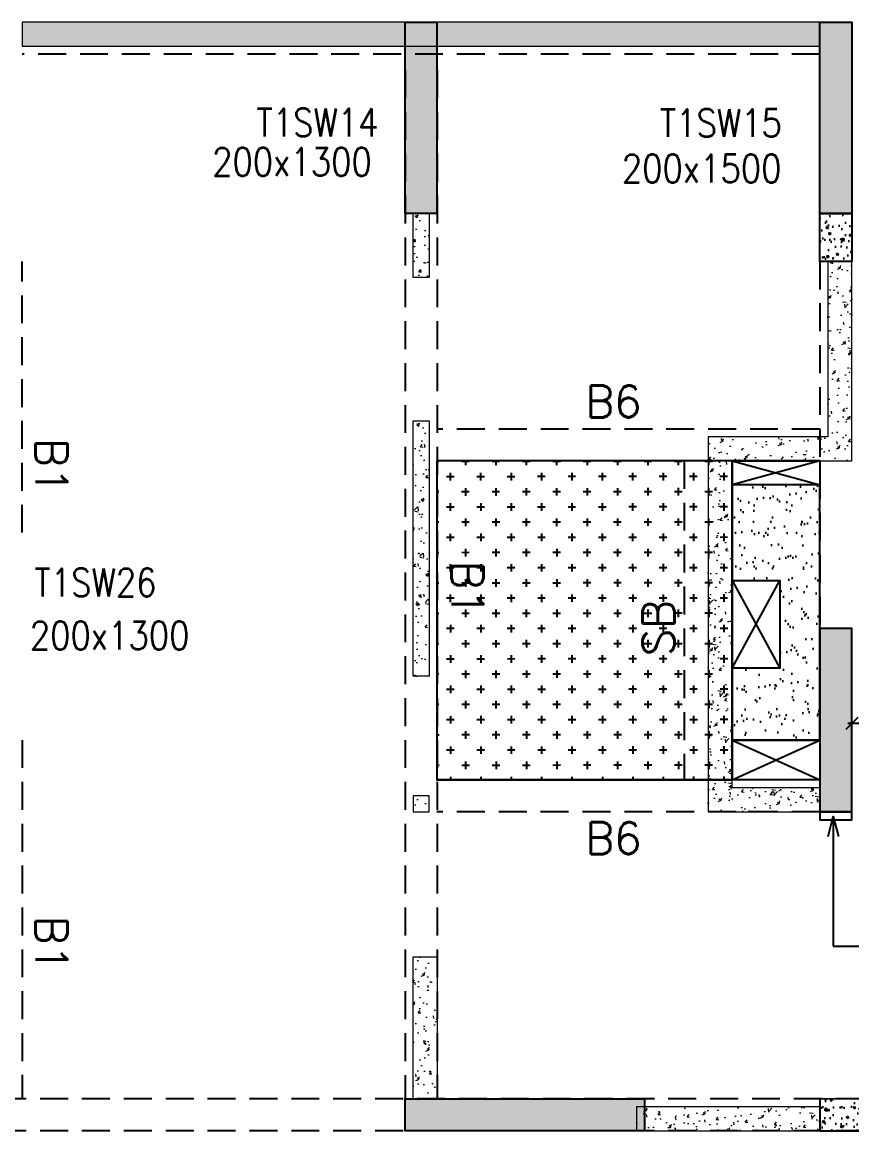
# Model space of a CAD drawing. Header units: millimetres. Extents: x 1078357 to 2594950, y -4969473 to -4636555.
# Drawn here: x 1960826 to 1966026, y -4660154 to -4653204 of the extents above; entities that cross this region are included whole.
import ezdxf

# ---------------------------------------------------------------- set-up
doc = ezdxf.new("R2010")
doc.units = ezdxf.units.MM
doc.header["$PDMODE"] = 35
doc.linetypes.add('CONTINOUS', pattern=[0])
doc.linetypes.add('HIDDEN', pattern=[0.375, 0.25, -0.125])
doc.layers.get('0').update_dxf_attribs({"lineweight": 0})
doc.layers.get('Defpoints').update_dxf_attribs({"lineweight": 0})
for name, color, linetype, lineweight in [('A-_ANOTDIMA_D-', 6, 'Continuous', 13), ('COL. NO.', 30, 'Continuous', 25), ('COL. SIZE', 7, 'Continuous', 25), ('DIM', 9, 'Continuous', 25), ('HATCH', 8, 'Continuous', 30), ('RCC UPSTAND', 43, 'Continuous', 30), ('S-NON STR RCC WALL', 8, 'Continuous', 0)]:
    doc.layers.add(name, color=color, linetype=linetype, lineweight=lineweight)
for name, color, linetype in [('B-200x325', 201, 'HIDDEN'), ('B-200x650', 241, 'HIDDEN'), ('B-300xSLAB THK.', 151, 'Continuous'), ('BK1-200x650', 241, 'HIDDEN'), ('DROP SLAB', 8, 'Continuous'), ('NON STR. RCC WALL', 6, 'Continuous'), ('S-COLUMN_SHEAR WALL', 1, 'Continuous'), ('SLAB FOLD', 8, 'Continuous')]:
    doc.layers.add(name, color=color, linetype=linetype)
doc.styles.add('Roman', font='romans')
doc.styles.add('ROMANS', font='romans.shx', dxfattribs={"width": 0.85})
doc.dimstyles.new('HARESH', dxfattribs={"dimtxt": 150, "dimasz": 75, "dimexe": 0, "dimexo": 0, "dimgap": 25, "dimtad": 1, "dimdec": 0, "dimdsep": 46, "dimtxsty": 'Roman', "dimblk": 'OBLIQUE', "dimcen": 225, "dimdle": 25, "dimclrd": 2, "dimclre": 2, "dimclrt": 7, "dimadec": 8, "dimazin": 1, "dimtfac": 1, "dimtdec": 0, "dimtmove": 0, "dimatfit": 0, "dimfxl": 1, "dimlwd": -1, "dimlwe": -1, "dimarcsym": 0})

# ---------------------------------------------------------------- blocks, each defined once
blk = doc.blocks.new('_Oblique')
at = {"color": 0, "linetype": 'ByBlock', "lineweight": -2}
blk.add_line((-0.5, -0.5), (0.5, 0.5), dxfattribs=at)
blk = doc.blocks.new('*D1509')
at = {"layer": 'Defpoints', "color": 0, "ltscale": 700, "transparency": 16777216}
for p in [(1966026.2, -4657601.2), (1966026.2, -4658003.3, 0), (1966700.9, -4658003.3, 0)]:
    blk.add_point(p, dxfattribs=at)
at = {"layer": 'DIM', "color": 2, "ltscale": 700, "transparency": 16777216}
for p, q in [((1966725.9, -4657601.2), (1966001.2, -4657601.2)), ((1966026.2, -4658003.3), (1966026.2, -4657601.2)), ((1966700.9, -4658003.3), (1966700.9, -4657601.2))]:
    blk.add_line(p, q, dxfattribs=at)
at = {"layer": 'DIM', "color": 2, "ltscale": 700, "transparency": 16777216, "xscale": 75, "yscale": 75, "zscale": 75, "rotation": 180}
blk.add_blockref('_Oblique', (1966026.2, -4657601.2), dxfattribs=at)
at = {"layer": 'DIM', "color": 2, "ltscale": 700, "transparency": 16777216, "xscale": 75, "yscale": 75, "zscale": 75}
blk.add_blockref('_Oblique', (1966700.9, -4657601.2), dxfattribs=at)
at = {"layer": 'DIM', "color": 7, "ltscale": 700, "transparency": 16777216, "insert": (1966363.5, -4657526.2), "char_height": 150, "attachment_point": 5, "style": 'Roman'}
blk.add_mtext('{\\H0.666667x;200x650}', dxfattribs=at)
blk = doc.blocks.new('G$CD63B60BD')
at = {"layer": 'COL. NO.', "linetype": 'Continuous', "style": 'ROMANS', "width": 0.85}
for s, p in [('T1SW14', (32968.3, 15184.3, -270.4)), ('T1SW15', (35497, 15180.5, -320.4)), ('T1SW26', (31576.7, 12300.6, -320.4))]:
    blk.add_text(s, height=175, dxfattribs=at).set_placement(p)
at = {"layer": 'COL. SIZE', "linetype": 'Continuous', "style": 'ROMANS', "width": 0.85}
for s, p in [('200x1300', (32690.7, 14936.9, -320.4)), ('200x1500', (35258.5, 14894.5, -320.4)), ('200x1300', (31547.7, 11967.5, -320.4))]:
    blk.add_text(s, height=175, dxfattribs=at).set_placement(p)

msp = doc.modelspace()

# ---------------------------------------------------------------- hatches: boundary and pattern name
at = {"layer": 'DROP SLAB'}
h = msp.add_hatch(dxfattribs=at)
h.set_pattern_fill('CROSS', color=8, scale=15, angle=0.03079)
h.set_pattern_definition([(180.03079016, (-1335090.53, 9384502.61), (-95.1987999, -95.3011726), [47.625, -142.875]), (270.03079016, (-1335114.35, 9384526.41), (95.3011726, -95.1987999), [47.625, -142.875])])
h.paths.add_polyline_path([(1965276.1, -4655954), (1963426.2, -4655954.2), (1963426.2, -4657954.1), (1965276.1, -4657953.9)])
at = {"layer": 'HATCH'}
h = msp.add_hatch(dxfattribs=at)
h.set_pattern_fill('AR-SAND', color=8, scale=3, angle=179.97015)
h.set_pattern_definition([(37.47015413, (-4163431.5, 23386424.01), (-4.72361136, 146.8264517), [0, -115.824, 0, -129.54, 0, -123.825]), (7.4701541, (-4163431.5, 23386424.01), (134.9689868, 214.9772528), [0, -62.484, 0, -104.394, 0, -40.005]), (327.47015413, (-4163525.22, 23386424.06), (237.29790347, 0.3075449), [0, -38.1, 0, -137.16, 0, -179.07]), (317.4701541, (-4163525.22, 23386424.06), (229.1017424, 66.759465), [0, -19.05, 0, -89.916, 0, -102.87])])
h.paths.add_polyline_path([(1965825.5, -4656103.7), (1965275.5, -4656103.7), (1965275.5, -4656703.8), (1965575.4, -4656703.8), (1965575.4, -4657253.7), (1965275.5, -4657253.7), (1965275.5, -4657703.7), (1965825.4, -4657703.7)])
at = {"layer": 'RCC UPSTAND'}
h = msp.add_hatch(dxfattribs=at)
h.set_pattern_fill('AR-CONC', color=8, scale=20, angle=90)
h.set_pattern_definition([(140, (-1242173.9, -7193148.25), (12.550427, 143.4520365), [15, -165]), (85, (-1242173.9, -7193148.25), (-150.438427, -27.7502667), [12, -132]), (190.4514445, (-1242172.85, -7193136.3), (-137.887998, 115.7017693), [12.7480384, -140.2284224]), (136.1842, (-1242213.9, -7193148.25), (33.103856, 213.448266), [22.5, -247.5]), (186.6356355, (-1242211.14, -7193130.47), (-194.82372, 186.932389), [19.122068, -210.342752]), (81.184164, (-1242213.9, -7193148.25), (-194.82372, 186.932389), [18, -198]), (111, (-1242203.9, -7193128.25), (80.523778, 119.3814104), [15, -165]), (56, (-1242203.9, -7193128.25), (-145.030009, 48.6630664), [12, -132]), (161.4514447, (-1242197.19, -7193118.3), (-64.5062306, 168.0444753), [12.748038, -140.2284224]), (127.5, (-1242173.9, -7193148.253), (-66.57877077, 2.43197106), [0, -130.4, 0, -134, 0, -132.5]), (97.5, (-1242173.9, -7193148.25), (-78.8823424, 52.6139075), [0, -76.4, 0, -127.4, 0, -50.5]), (57.5, (-1242173.9, -7193192.853), (4.51097435, 106.7644872), [0, -50, 0, -156, 0, -207]), (47.5, (-1242173.9, -7193212.85), (-20.0209965, 116.6372339), [0, -65, 0, -103.6, 0, -147])])
h.paths.add_polyline_path([(1966026.1, -4654403.7), (1966026.1, -4654703.7), (1965826.2, -4654703.7), (1965826.2, -4654403.7)])
h = msp.add_hatch(dxfattribs=at)
h.set_pattern_fill('AR-CONC', color=8, scale=20, angle=270)
h.set_pattern_definition([(320, (5177747.08, -2123311.15), (-12.550427, -143.4520365), [15, -165]), (265, (5177747.08, -2123311.15), (150.438427, 27.7502667), [12, -132]), (10.4514445, (5177746.03, -2123323.11), (137.887998, -115.7017693), [12.7480384, -140.2284224]), (316.1842, (5177787.08, -2123311.15), (-33.103856, -213.448266), [22.5, -247.5]), (6.6356355, (5177784.32, -2123328.94), (194.82372, -186.932389), [19.122068, -210.342752]), (261.184164, (5177787.08, -2123311.15), (194.82372, -186.932389), [18, -198]), (291, (5177777.08, -2123331.15), (-80.523778, -119.3814104), [15, -165]), (236, (5177777.08, -2123331.15), (145.030009, -48.6630664), [12, -132]), (341.4514447, (5177770.37, -2123341.1), (64.5062306, -168.0444753), [12.748038, -140.2284224]), (307.5, (5177747.08, -2123311.153), (66.57877077, -2.43197106), [0, -130.4, 0, -134, 0, -132.5]), (277.5, (5177747.08, -2123311.15), (78.8823424, -52.6139075), [0, -76.4, 0, -127.4, 0, -50.5]), (237.5, (5177747.08, -2123266.553), (-4.51097435, -106.7644872), [0, -50, 0, -156, 0, -207]), (227.5, (5177747.08, -2123246.55), (20.0209965, -116.6372339), [0, -65, 0, -103.6, 0, -147])])
h.paths.add_polyline_path([(1967151.2, -4659954.3), (1965826.2, -4659954.1), (1965826.2, -4660153.5), (1967151.2, -4660153.8)])
at = {"layer": 'S-COLUMN_SHEAR WALL', "lineweight": 25}
h = msp.add_hatch(color=1, dxfattribs=at)
h.dxf.hatch_style = 1
h.paths.add_polyline_path([(1963226.2, -4654403.9), (1963426.2, -4654403.9), (1963426.2, -4653203.8), (1963226.2, -4653203.8)])
at = {"layer": 'S-COLUMN_SHEAR WALL', "lineweight": 25, "extrusion": (-1.00316e-06, 2.11765e-11, 1)}
h = msp.add_hatch(color=1, dxfattribs=at)
h.dxf.hatch_style = 1
h.paths.add_polyline_path([(1965826.2, -4653203.8), (1966026.2, -4653203.8), (1966026.2, -4654403.8), (1965826.2, -4654403.8)])
h = msp.add_hatch(color=1, dxfattribs=at)
h.dxf.hatch_style = 1
h.paths.add_polyline_path([(1965826.2, -4658153.8), (1966026.2, -4658153.8), (1966026.2, -4657003.8), (1965826.2, -4657003.8)])
at = {"layer": 'S-COLUMN_SHEAR WALL', "lineweight": 25}
h = msp.add_hatch(color=1, dxfattribs=at)
h.dxf.hatch_style = 1
h.paths.add_polyline_path([(1963226.2, -4659953.8), (1964726.2, -4659953.8), (1964726.2, -4660153.8), (1963226.2, -4660153.8)])
at = {"layer": 'S-NON STR RCC WALL'}
h = msp.add_hatch(dxfattribs=at)
h.set_pattern_fill('AR-CONC', color=256)
h.set_pattern_definition([(50, (-5507294, 27894427.33), (182.184669, -15.93908554), [19.05, -209.55]), (355, (-5507294, 27894427.33), (-35.2434214, 191.0568452), [15.24, -167.6405842]), (100.4514447, (-5507278.81, 27894426), (146.9412471, 175.1177519), [16.1900088, -178.0902446]), (46.1842, (-5507294, 27894478.13), (271.0790409, -42.042328), [28.575, -314.325]), (96.6355576, (-5507271.4, 27894474.62), (237.404134, 247.4261246), [24.2850231, -267.1356082]), (351.1841512, (-5507294, 27894478.13), (237.404134, 247.4261246), [22.859967, -251.459732]), (21, (-5507268.6, 27894465.43), (151.6143913, -102.2651982), [19.05, -209.55]), (326, (-5507268.6, 27894465.43), (61.8020283, 184.1879661), [15.24, -167.64]), (71.451445, (-5507255.96, 27894456.9), (213.4164193, 81.9227689), [16.1900088, -178.0899376]), (37.5, (-5507293.994, 27894427.326), (3.08860325, 84.55503887), [0, -165.608, 0, -170.18, 0, -168.275]), (7.5, (-5507293.99, 27894427.33), (66.8196625, 100.18057482), [0, -97.028, 0, -161.798, 0, -64.135]), (327.5, (-5507350.636, 27894427.326), (135.59059517, -5.72874399), [0, -63.5, 0, -198.12, 0, -262.89]), (317.5, (-5507376.04, 27894427.33), (148.1291814, 25.42649103), [0, -82.55, 0, -131.572, 0, -186.69])])
h.paths.add_polyline_path([(1965823.5, -4653203.8), (1960826.4, -4653203.8), (1960826.4, -4653353.8), (1965823.5, -4653353.8)])
h = msp.add_hatch(dxfattribs=at)
h.set_pattern_fill('AR-CONC', color=256, angle=180)
h.set_pattern_definition([(50, (1963339.46, -4793872.02), (182.18467, -15.93909), [19.05, -209.55]), (355, (1963339.46, -4793872.02), (-35.24342, 191.05685), [15.24, -167.64058]), (100.45144, (1963354.64, -4793873.35), (146.94125, 175.11775), [16.19, -178.09024]), (46.1842, (1963339.46, -4793821.22), (271.07904, -42.04233), [28.575, -314.325]), (96.63556, (1963362.05, -4793824.72), (237.40413, 247.4261), [24.285, -267.1356]), (351.18415, (1963339.46, -4793821.22), (237.40413, 247.4261), [22.85997, -251.45973]), (21, (1963364.86, -4793833.92), (151.61439, -102.2652), [19.05, -209.55]), (326, (1963364.86, -4793833.92), (61.80203, 184.18797), [15.24, -167.64]), (71.45144, (1963377.5, -4793842.44), (213.41642, 81.92277), [16.19, -178.08994]), (37.5, (1963339.46, -4793872.02), (3.088603, 84.55504), [0, -165.608, 0, -170.18, 0, -168.275]), (7.5, (1963339.46, -4793872.02), (66.81966, 100.180575), [0, -97.028, 0, -161.798, 0, -64.135]), (327.5, (1963282.816, -4793872.02), (135.590595, -5.728744), [0, -63.5, 0, -198.12, 0, -262.89]), (317.5, (1963257.42, -4793872.02), (148.12918, 25.42649), [0, -82.55, 0, -131.572, 0, -186.69])])
h.paths.add_polyline_path([(1963276.4, -4654403.8), (1963376.4, -4654403.8), (1963376.4, -4654803.8), (1963276.4, -4654803.8)])
h = msp.add_hatch(dxfattribs=at)
h.set_pattern_fill('AR-CONC', color=256)
h.set_pattern_definition([(50, (-4410069.28, 23210408.14), (182.184669, -15.9390855), [19.05, -209.55]), (355, (-4410069.28, 23210408.14), (-35.2434214, 191.0568452), [15.24, -167.6405842]), (100.4514447, (-4410054.1, 23210406.81), (146.9412471, 175.1177519), [16.1900088, -178.0902446]), (46.1842, (-4410069.28, 23210458.94), (271.0790409, -42.042328), [28.575, -314.325]), (96.6355576, (-4410046.7, 23210455.44), (237.404134, 247.4261246), [24.2850231, -267.1356082]), (351.1841512, (-4410069.28, 23210458.94), (237.404134, 247.4261246), [22.859967, -251.459732]), (21, (-4410043.88, 23210446.24), (151.6143913, -102.2651982), [19.05, -209.55]), (326, (-4410043.88, 23210446.24), (61.8020283, 184.1879661), [15.24, -167.64]), (71.451445, (-4410031.24, 23210437.72), (213.4164193, 81.9227689), [16.1900088, -178.0899376]), (37.5, (-4410069.28, 23210408.14), (3.08860325, 84.55503887), [0, -165.608, 0, -170.18, 0, -168.275]), (7.5, (-4410069.28, 23210408.14), (66.8196625, 100.18057482), [0, -97.028, 0, -161.798, 0, -64.135]), (327.5, (-4410125.92, 23210408.14), (135.59059517, -5.728744), [0, -63.5, 0, -198.12, 0, -262.89]), (317.5, (-4410151.32, 23210408.14), (148.1291814, 25.42649103), [0, -82.55, 0, -131.572, 0, -186.69])])
h.paths.add_polyline_path([(1965126.4, -4655803.8), (1965126.4, -4658153.8), (1965826.4, -4658153.8), (1965826.4, -4658003.8), (1965276.4, -4658003.8), (1965276.4, -4655953.8), (1966026.4, -4655953.8), (1966026.4, -4654703.8), (1965876.4, -4654703.8), (1965876.4, -4655803.8)])
h = msp.add_hatch(dxfattribs=at)
h.set_pattern_fill('AR-CONC', color=256, angle=180)
h.set_pattern_definition([(50, (3060564.17, -9477891.21), (182.184669, -15.9390855), [19.05, -209.55]), (355, (3060564.17, -9477891.2), (-35.2434214, 191.056845), [15.24, -167.640584]), (100.4514447, (3060579.36, -9477892.54), (146.941247, 175.117752), [16.190009, -178.0902446]), (46.1842, (3060564.17, -9477840.4), (271.079041, -42.042328), [28.575, -314.325]), (96.6355576, (3060586.76, -9477843.9), (237.404134, 247.426125), [24.285023, -267.135608]), (351.184151, (3060564.17, -9477840.4), (237.404134, 247.426125), [22.859967, -251.459732]), (21, (3060589.57, -9477853.11), (151.6143913, -102.265198), [19.05, -209.55]), (326, (3060589.57, -9477853.1), (61.802028, 184.187966), [15.24, -167.64]), (71.451445, (3060602.2, -9477861.63), (213.416419, 81.922769), [16.190009, -178.0899376]), (37.5, (3060564.173, -9477891.21), (3.08860325, 84.5550389), [0, -165.608, 0, -170.18, 0, -168.275]), (7.5, (3060564.17, -9477891.21), (66.8196625, 100.1805748), [0, -97.028, 0, -161.798, 0, -64.135]), (327.5, (3060507.53, -9477891.21), (135.5905952, -5.728744), [0, -63.5, 0, -198.12, 0, -262.89]), (317.5, (3060482.13, -9477891.21), (148.1291814, 25.426491), [0, -82.55, 0, -131.572, 0, -186.69])])
h.paths.add_polyline_path([(1963276.4, -4655703.8), (1963376.4, -4655703.8), (1963376.4, -4657303.8), (1963276.4, -4657303.8)])
h = msp.add_hatch(dxfattribs=at)
h.set_pattern_fill('AR-CONC', color=256, angle=180)
h.set_pattern_definition([(50, (3060550.96, -9479255.87), (182.184669, -15.9390855), [19.05, -209.55]), (355, (3060550.96, -9479255.87), (-35.2434214, 191.056845), [15.24, -167.640584]), (100.4514447, (3060566.14, -9479257.2), (146.941247, 175.117752), [16.190009, -178.0902446]), (46.1842, (3060550.96, -9479205.07), (271.079041, -42.042328), [28.575, -314.325]), (96.6355576, (3060573.55, -9479208.58), (237.404134, 247.426125), [24.285023, -267.135608]), (351.184151, (3060550.96, -9479205.07), (237.404134, 247.426125), [22.859967, -251.459732]), (21, (3060576.36, -9479217.77), (151.6143913, -102.265198), [19.05, -209.55]), (326, (3060576.36, -9479217.77), (61.802028, 184.187966), [15.24, -167.64]), (71.451445, (3060589, -9479226.3), (213.416419, 81.922769), [16.190009, -178.0899376]), (37.5, (3060550.96, -9479255.87), (3.08860325, 84.5550389), [0, -165.608, 0, -170.18, 0, -168.275]), (7.5, (3060550.96, -9479255.87), (66.8196625, 100.1805748), [0, -97.028, 0, -161.798, 0, -64.135]), (327.5, (3060494.32, -9479255.87), (135.5905952, -5.728744), [0, -63.5, 0, -198.12, 0, -262.89]), (317.5, (3060468.92, -9479255.87), (148.1291814, 25.426491), [0, -82.55, 0, -131.572, 0, -186.69])])
h.paths.add_polyline_path([(1963276.4, -4658153.8), (1963376.4, -4658153.8), (1963376.4, -4658053.8), (1963276.4, -4658053.8)])
h = msp.add_hatch(dxfattribs=at)
h.set_pattern_fill('AR-CONC', color=256, angle=180)
h.set_pattern_definition([(50, (-5488258.74, 27894427.32), (182.184669, -15.93908554), [19.05, -209.55]), (355, (-5488258.74, 27894427.32), (-35.2434214, 191.0568452), [15.24, -167.6405842]), (100.4514447, (-5488243.56, 27894425.99), (146.9412471, 175.1177519), [16.1900088, -178.0902446]), (46.1842, (-5488258.74, 27894478.12), (271.0790409, -42.042328), [28.575, -314.325]), (96.6355576, (-5488236.15, 27894474.62), (237.404134, 247.4261246), [24.2850231, -267.1356082]), (351.1841512, (-5488258.74, 27894478.12), (237.404134, 247.4261246), [22.859967, -251.459732]), (21, (-5488233.34, 27894465.42), (151.6143913, -102.2651982), [19.05, -209.55]), (326, (-5488233.34, 27894465.42), (61.8020283, 184.1879661), [15.24, -167.64]), (71.451445, (-5488220.7, 27894456.9), (213.4164193, 81.9227689), [16.1900088, -178.0899376]), (37.5, (-5488258.74, 27894427.32), (3.08860325, 84.55503887), [0, -165.608, 0, -170.18, 0, -168.275]), (7.5, (-5488258.74, 27894427.32), (66.8196625, 100.18057482), [0, -97.028, 0, -161.798, 0, -64.135]), (327.5, (-5488315.38, 27894427.32), (135.59059517, -5.72874399), [0, -63.5, 0, -198.12, 0, -262.89]), (317.5, (-5488340.78, 27894427.32), (148.1291814, 25.42649103), [0, -82.55, 0, -131.572, 0, -186.69])])
h.paths.add_polyline_path([(1963276.4, -4659063.8), (1963426.4, -4659063.8), (1963426.4, -4659953.7), (1963276.4, -4659953.7)])
h = msp.add_hatch(dxfattribs=at)
h.set_pattern_fill('AR-CONC', color=256)
h.set_pattern_definition([(50, (-4410069.28, 23210408.14), (182.184669, -15.9390855), [19.05, -209.55]), (355, (-4410069.28, 23210408.14), (-35.2434214, 191.0568452), [15.24, -167.6405842]), (100.4514447, (-4410054.1, 23210406.81), (146.9412471, 175.1177519), [16.1900088, -178.0902446]), (46.1842, (-4410069.28, 23210458.94), (271.0790409, -42.042328), [28.575, -314.325]), (96.6355576, (-4410046.7, 23210455.44), (237.404134, 247.4261246), [24.2850231, -267.1356082]), (351.1841512, (-4410069.28, 23210458.94), (237.404134, 247.4261246), [22.859967, -251.459732]), (21, (-4410043.88, 23210446.24), (151.6143913, -102.2651982), [19.05, -209.55]), (326, (-4410043.88, 23210446.24), (61.8020283, 184.1879661), [15.24, -167.64]), (71.451445, (-4410031.24, 23210437.72), (213.4164193, 81.9227689), [16.1900088, -178.0899376]), (37.5, (-4410069.28, 23210408.14), (3.08860325, 84.55503887), [0, -165.608, 0, -170.18, 0, -168.275]), (7.5, (-4410069.28, 23210408.14), (66.8196625, 100.18057482), [0, -97.028, 0, -161.798, 0, -64.135]), (327.5, (-4410125.92, 23210408.14), (135.59059517, -5.728744), [0, -63.5, 0, -198.12, 0, -262.89]), (317.5, (-4410151.32, 23210408.14), (148.1291814, 25.42649103), [0, -82.55, 0, -131.572, 0, -186.69])])
h.paths.add_polyline_path([(1965826.4, -4660003.8), (1964676.4, -4660003.8), (1964676.4, -4660153.8), (1965826.4, -4660153.8)])

# ---------------------------------------------------------------- linework, layer by layer
at = {"layer": 'B-200x325', "ltscale": 700}
for p, q in [((1965826.2, -4655754.2, 0), (1963426.2, -4655754.2, 0)), ((1965826, -4658154, 0), (1963426.2, -4658154, 0))]:
    msp.add_line(p, q, dxfattribs=at)
at = {"layer": 'B-200x325', "linetype": 'Continuous', "ltscale": 700}
for p, q in [((1965826.2, -4655954.2, 0), (1963426.2, -4655954.2, 0)), ((1965826, -4657954, 0), (1963426.2, -4657954, 0))]:
    msp.add_line(p, q, dxfattribs=at)
at = {"layer": 'B-200x650', "linetype": 'HIDDEN', "ltscale": 700}
for p, q in [((1965826.4, -4653403.8, 0), (1960826.4, -4653403.8, 0)), ((1963226.4, -4653503.9, 0), (1963226.4, -4659953.7, 0)), ((1963426.4, -4653503.8, 0), (1963426.4, -4659953.7, 0)), ((1960826.4, -4656403.8, 0), (1960826.4, -4654703.8, 0)), ((1965826.4, -4654703.8, 0), (1965826.4, -4657203.8, 0)), ((1960826.4, -4657703.8, 0), (1960826.4, -4659953.8, 0)), ((1967151.2, -4659953.7, 0), (1954969.8, -4659953.7, 0)), ((1967151.2, -4660153.7, 0), (1954969.8, -4660153.7, 0))]:
    msp.add_line(p, q, dxfattribs=at)
at = {"layer": 'B-300xSLAB THK.', "linetype": 'HIDDEN', "ltscale": 700}
msp.add_line((1964976.2, -4655953.8), (1964976.2, -4657953.6, 0), dxfattribs=at)
at = {"layer": 'B-300xSLAB THK.', "linetype": 'ByBlock', "ltscale": 700}
msp.add_line((1965276.2, -4655953.8), (1965276.2, -4657953.6, 0), dxfattribs=at)
at = {"layer": 'BK1-200x650', "linetype": 'Continuous', "ltscale": 700, "elevation": 0}
msp.add_lwpolyline([(1966026.5, -4658153.8), (1965826.5, -4658153.8), (1965826.5, -4658204), (1966026.5, -4658204)], close=True, dxfattribs=at)
at = {"layer": 'DROP SLAB', "color": 3, "linetype": 'CONTINOUS', "ltscale": 500}
for p, q in [((1965825.8, -4655953.8, 0), (1965275.8, -4656103.8, 0)), ((1965276.6, -4655954, 0), (1965825.8, -4656103.8, 0)), ((1965276.1, -4656703.7, 0), (1965576.1, -4657253.7, 0)), ((1965276.1, -4657253.7, 0), (1965576.1, -4656703.7, 0)), ((1965276.2, -4657703.8), (1965826.1, -4657953.8, 0)), ((1965276.2, -4657953.8, 0), (1965826.2, -4657703.8))]:
    msp.add_line(p, q, dxfattribs=at)
at = {"layer": 'DROP SLAB', "color": 3, "linetype": 'CONTINOUS', "ltscale": 500, "elevation": 0}
for points in [[(1965276.1, -4655954), (1963426.2, -4655954.2), (1963426.2, -4657954.1), (1965276.1, -4657953.9)], [(1965275.8, -4655954), (1965825.8, -4655954), (1965825.8, -4656103.8), (1965275.8, -4656103.8)], [(1965276.1, -4656703.7), (1965576.1, -4656703.7), (1965576.1, -4657253.7), (1965276.1, -4657253.7)], [(1965276.2, -4657703.8), (1965826.1, -4657703.8), (1965826.1, -4657953.8), (1965276.2, -4657953.8)]]:
    msp.add_lwpolyline(points, close=True, dxfattribs=at)
at = {"layer": 'NON STR. RCC WALL', "elevation": 0}
for points in [[(1966026.1, -4654403.7), (1966026.1, -4654703.7), (1965826.2, -4654703.7), (1965826.2, -4654403.7)], [(1967151.2, -4659954.3), (1965826.2, -4659954.1), (1965826.2, -4660153.5), (1967151.2, -4660153.8)]]:
    msp.add_lwpolyline(points, close=True, dxfattribs=at)
at = {"layer": 'S-COLUMN_SHEAR WALL', "color": 1, "lineweight": 25, "elevation": 0}
for points in [[(1963226.2, -4653203.8), (1963426.2, -4653203.8), (1963426.2, -4654403.9), (1963226.2, -4654403.9)], [(1963226.2, -4659953.8), (1964726.2, -4659953.8), (1964726.2, -4660153.8), (1963226.2, -4660153.8)]]:
    msp.add_lwpolyline(points, close=True, dxfattribs=at)
at = {"layer": 'S-COLUMN_SHEAR WALL', "color": 1, "lineweight": 25, "extrusion": (-1.00316e-06, 2.11765e-11, 1), "elevation": -2}
for points in [[(1965826.2, -4653203.8), (1966026.2, -4653203.8), (1966026.2, -4654403.7), (1965826.2, -4654403.7)], [(1965826.2, -4658153.8), (1966026.2, -4658153.8), (1966026.2, -4657003.8), (1965826.2, -4657003.8)]]:
    msp.add_lwpolyline(points, close=True, dxfattribs=at)
at = {"layer": 'S-NON STR RCC WALL', "elevation": 0}
for points in [[(1965823.5, -4653203.8), (1960826.4, -4653203.8), (1960826.4, -4653353.8), (1965823.5, -4653353.8)], [(1963276.4, -4654403.8), (1963376.4, -4654403.8), (1963376.4, -4654803.8), (1963276.4, -4654803.8)], [(1965126.4, -4655803.8), (1965126.4, -4658153.8), (1965826.4, -4658153.8), (1965826.4, -4658003.8), (1965276.4, -4658003.8), (1965276.4, -4655953.8), (1966026.4, -4655953.8), (1966026.4, -4654703.8), (1965876.4, -4654703.8), (1965876.4, -4655803.8)]]:
    msp.add_lwpolyline(points, close=True, dxfattribs=at)
at = {"layer": 'S-NON STR RCC WALL', "ltscale": 700, "elevation": 0}
for points in [[(1963276.4, -4655703.8), (1963376.4, -4655703.8), (1963376.4, -4657303.8), (1963276.4, -4657303.8)], [(1963276.4, -4658153.8), (1963376.4, -4658153.8), (1963376.4, -4658053.8), (1963276.4, -4658053.8)], [(1963276.4, -4659063.8), (1963426.4, -4659063.8), (1963426.4, -4659953.7), (1963276.4, -4659953.7)], [(1965826.4, -4660003.8), (1964676.4, -4660003.8), (1964676.4, -4660153.8), (1965826.4, -4660153.8)]]:
    msp.add_lwpolyline(points, close=True, dxfattribs=at)
at = {"layer": 'SLAB FOLD', "color": 8, "ltscale": 1000, "elevation": 0}
msp.add_lwpolyline([(1965825.5, -4656103.7), (1965275.5, -4656103.7), (1965275.5, -4656703.8), (1965575.4, -4656703.8), (1965575.4, -4657253.7), (1965275.5, -4657253.7), (1965275.5, -4657703.7), (1965825.4, -4657703.7), (1965825.5, -4656103.7)], dxfattribs=at)

# ---------------------------------------------------------------- block references
at = {"layer": 'A-_ANOTDIMA_D-', "color": 2, "ltscale": 700}
msp.add_blockref('G$CD63B60BD', (1929326.2, -4669103.8, 0), dxfattribs=at)

# ---------------------------------------------------------------- texts
at = {"layer": 'B-200x325', "linetype": 'Continuous', "ltscale": 700, "style": 'ROMANS'}
for p in [(1964356.7, -4655682.1, -2.7), (1964356.7, -4658419.2, -2.7)]:
    msp.add_text('B6', height=200, rotation=0.00055, dxfattribs=at).set_placement(p)
at = {"layer": 'B-200x650', "linetype": 'HIDDEN', "ltscale": 500, "style": 'ROMANS'}
for p in [(1960909.6, -4655811.4, -2.7), (1963516.9, -4656578.8, -2.7), (1960909.6, -4658805.7, -2.7)]:
    msp.add_text('B1', height=200, rotation=269.99906, dxfattribs=at).set_placement(p)
at = {"layer": 'B-300xSLAB THK.', "linetype": 'Continuous', "ltscale": 700, "style": 'ROMANS'}
msp.add_text('SB', height=200, rotation=90.00094, dxfattribs=at).set_placement((1964914.8, -4657178.4, -2.7))

# ---------------------------------------------------------------- dimensions: what is measured, and where the dimension line sits
at = {"layer": 'DIM', "ltscale": 700}
dim = msp.add_linear_dim(base=(1966026.2, -4657601.2, 0), p1=(1966700.9, -4658003.3, 0), p2=(1966026.2, -4658003.3, 0), text='{\\H0.666667x;200x650}', dimstyle='HARESH', override={"dimtxsty": 'Roman', "dimtmove": 1}, dxfattribs=at)
dim.commit()
dim.dimension.update_dxf_attribs({"geometry": '*D1509', "text_midpoint": (1966363.5, -4657526.2, 0)})

# ---------------------------------------------------------------- leaders
at = {"layer": 'BK1-200x650', "linetype": 'Continuous', "ltscale": 700}
msp.add_leader([(1965910, -4658184.2, 0), (1965910, -4658995.6, 0), (1966168.8, -4658995.6, 0)], dimstyle='HARESH', override={"dimasz": 125, "dimgap": 25, "dimtad": 0, "dimldrblk": 'Open30'}, dxfattribs=at)

doc.saveas('drawing.dxf')
